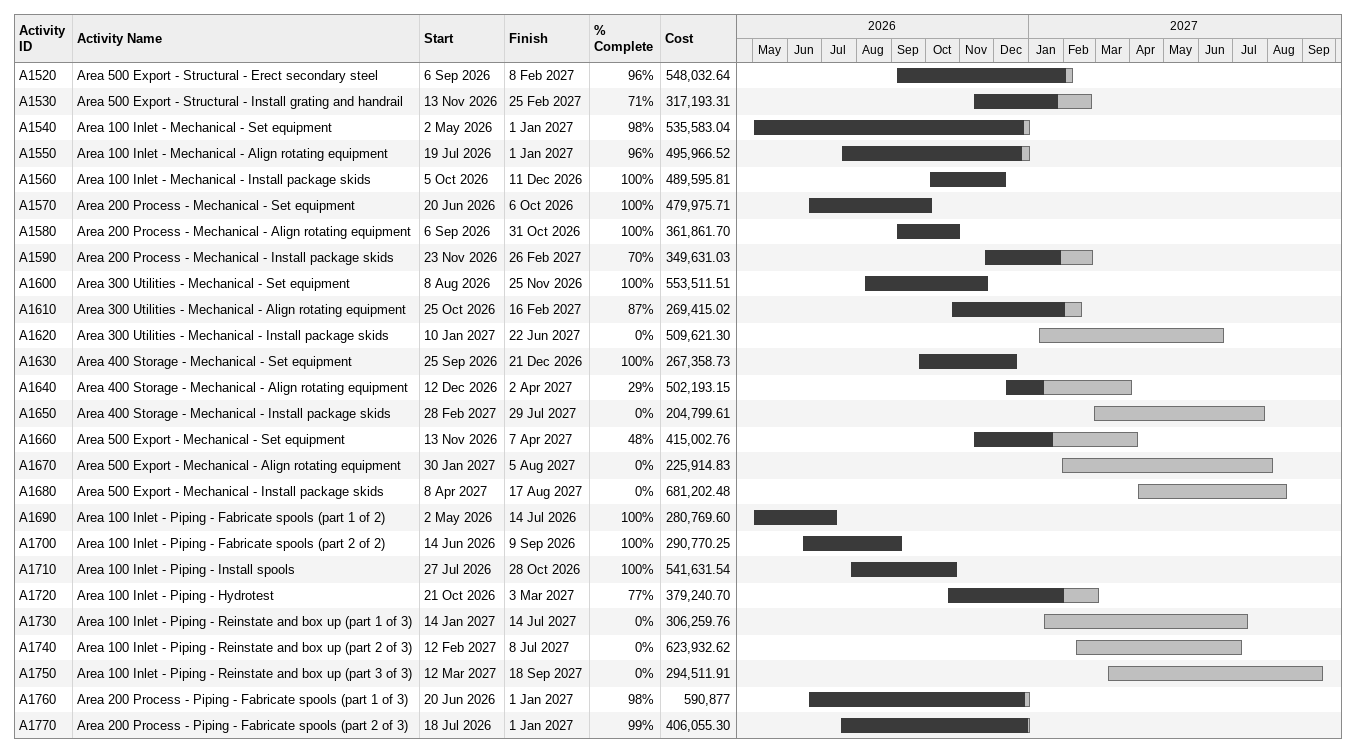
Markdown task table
| ID | Task | Start | Finish | % complete | Cost |
|---|---|---|---|---|---|
| A1520 | Area 500 Export - Structural - Erect secondary steel | 2026-09-06 | 2027-02-08 | 96 | 548032.64 |
| A1530 | Area 500 Export - Structural - Install grating and handrail | 2026-11-13 | 2027-02-25 | 71 | 317193.31 |
| A1540 | Area 100 Inlet - Mechanical - Set equipment | 2026-05-02 | 2027-01-01 | 98 | 535583.04 |
| A1550 | Area 100 Inlet - Mechanical - Align rotating equipment | 2026-07-19 | 2027-01-01 | 96 | 495966.52 |
| A1560 | Area 100 Inlet - Mechanical - Install package skids | 2026-10-05 | 2026-12-11 | 100 | 489595.81 |
| A1570 | Area 200 Process - Mechanical - Set equipment | 2026-06-20 | 2026-10-06 | 100 | 479975.71 |
| A1580 | Area 200 Process - Mechanical - Align rotating equipment | 2026-09-06 | 2026-10-31 | 100 | 361861.70 |
| A1590 | Area 200 Process - Mechanical - Install package skids | 2026-11-23 | 2027-02-26 | 70 | 349631.03 |
| A1600 | Area 300 Utilities - Mechanical - Set equipment | 2026-08-08 | 2026-11-25 | 100 | 553511.51 |
| A1610 | Area 300 Utilities - Mechanical - Align rotating equipment | 2026-10-25 | 2027-02-16 | 87 | 269415.02 |
| A1620 | Area 300 Utilities - Mechanical - Install package skids | 2027-01-10 | 2027-06-22 | 0 | 509621.30 |
| A1630 | Area 400 Storage - Mechanical - Set equipment | 2026-09-25 | 2026-12-21 | 100 | 267358.73 |
| A1640 | Area 400 Storage - Mechanical - Align rotating equipment | 2026-12-12 | 2027-04-02 | 29 | 502193.15 |
| A1650 | Area 400 Storage - Mechanical - Install package skids | 2027-02-28 | 2027-07-29 | 0 | 204799.61 |
| A1660 | Area 500 Export - Mechanical - Set equipment | 2026-11-13 | 2027-04-07 | 48 | 415002.76 |
| A1670 | Area 500 Export - Mechanical - Align rotating equipment | 2027-01-30 | 2027-08-05 | 0 | 225914.83 |
| A1680 | Area 500 Export - Mechanical - Install package skids | 2027-04-08 | 2027-08-17 | 0 | 681202.48 |
| A1690 | Area 100 Inlet - Piping - Fabricate spools (part 1 of 2) | 2026-05-02 | 2026-07-14 | 100 | 280769.60 |
| A1700 | Area 100 Inlet - Piping - Fabricate spools (part 2 of 2) | 2026-06-14 | 2026-09-09 | 100 | 290770.25 |
| A1710 | Area 100 Inlet - Piping - Install spools | 2026-07-27 | 2026-10-28 | 100 | 541631.54 |
| A1720 | Area 100 Inlet - Piping - Hydrotest | 2026-10-21 | 2027-03-03 | 77 | 379240.70 |
| A1730 | Area 100 Inlet - Piping - Reinstate and box up (part 1 of 3) | 2027-01-14 | 2027-07-14 | 0 | 306259.76 |
| A1740 | Area 100 Inlet - Piping - Reinstate and box up (part 2 of 3) | 2027-02-12 | 2027-07-08 | 0 | 623932.62 |
| A1750 | Area 100 Inlet - Piping - Reinstate and box up (part 3 of 3) | 2027-03-12 | 2027-09-18 | 0 | 294511.91 |
| A1760 | Area 200 Process - Piping - Fabricate spools (part 1 of 3) | 2026-06-20 | 2027-01-01 | 98 | 590877 |
| A1770 | Area 200 Process - Piping - Fabricate spools (part 2 of 3) | 2026-07-18 | 2027-01-01 | 99 | 406055.30 |
